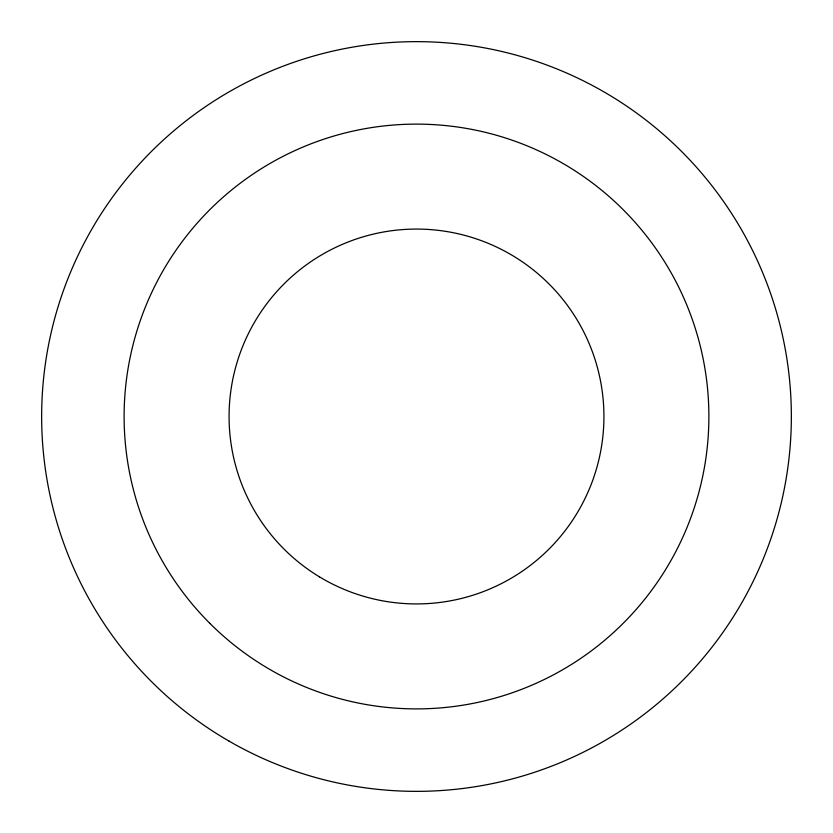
<?xml version="1.0" encoding="UTF-8"?>
<svg xmlns="http://www.w3.org/2000/svg" width="833" height="833" viewBox="0 0 833 833"><rect width="100%" height="100%" fill="white"/><g stroke="black" fill="none" stroke-linecap="round" stroke-linejoin="round"><path stroke-width="1.25" d="M229.075 741.131A374.85 374.85 0 0 0 791.35 416.5A374.85 374.85 0 0 0 229.075 91.869A374.85 374.85 0 0 0 229.075 741.131M209.749 623.251A292.383 292.383 0 0 0 698.918 492.178A292.383 292.383 0 0 0 340.822 134.082A292.383 292.383 0 0 0 209.749 623.251M319.539 576.894A187.425 187.425 0 0 0 603.883 420.269A187.425 187.425 0 0 0 326.078 252.326A187.425 187.425 0 0 0 319.539 576.894"/></g></svg>
